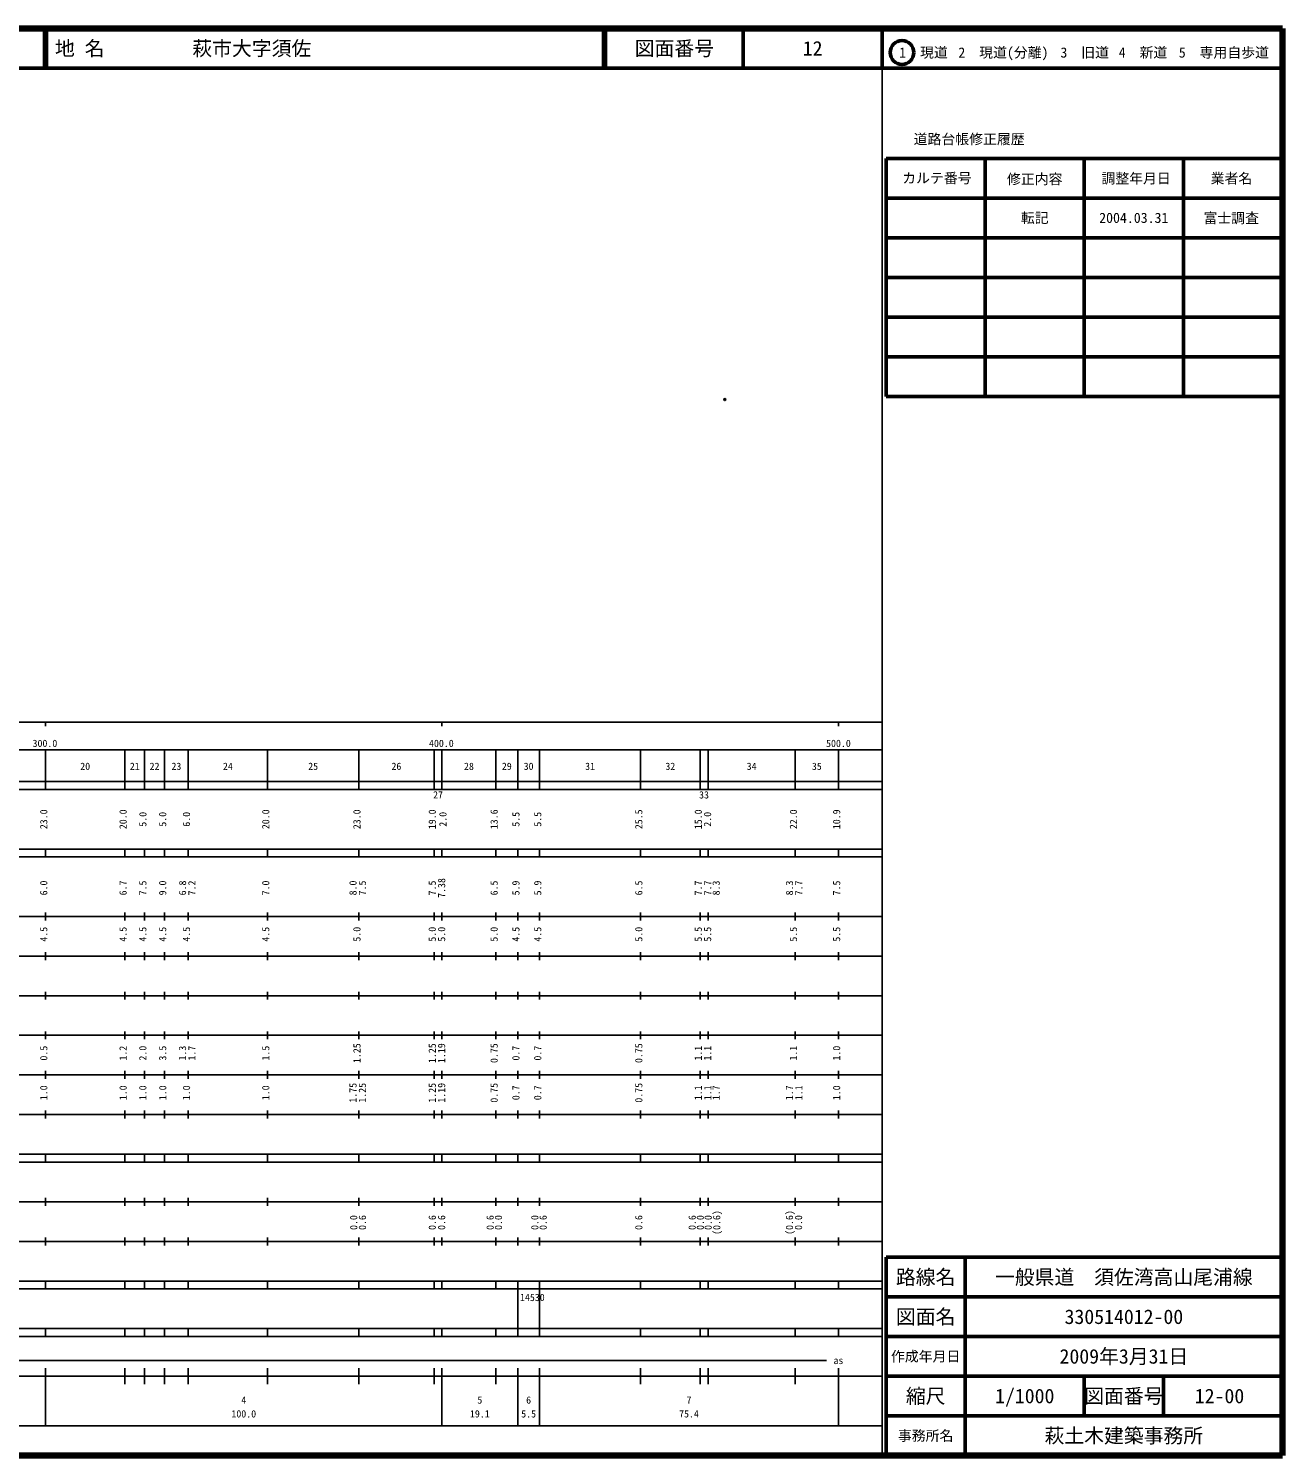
# Model space of a CAD drawing. Units: millimetres on the paper. Extents: x 40 to 680, y 20 to 380.
# Drawn here: x 363.7 to 680, y 20 to 380 of the extents above; entities that cross this region are included whole.
import ezdxf
from ezdxf.enums import TextEntityAlignment as Align

# ---------------------------------------------------------------- set-up
doc = ezdxf.new("R2010")
doc.units = ezdxf.units.MM
doc.header["$PDMODE"] = 32
doc.header["$PDSIZE"] = 0.5
doc.layers.add('M-OTRS', color=6, linetype='Continuous')
doc.layers.add('M-TTL-TXT', color=7, linetype='Continuous')
for name, color, linetype, lineweight in [('M-TTL', 2, 'Continuous', 140), ('M-TTL-BAND', 7, 'Continuous', 25), ('M-TTL-FRAM', 2, 'Continuous', 50), ('M-TTL-LINE', 7, 'Continuous', 50)]:
    doc.layers.add(name, color=color, linetype=linetype, lineweight=lineweight)
doc.styles.add('ＭＳ ゴシック', font='')
doc.styles.get('ＭＳ ゴシック').set_extended_font_data('MS Gothic')

msp = doc.modelspace()

# ---------------------------------------------------------------- linework, layer by layer
at = {"layer": 'M-OTRS'}
msp.add_point((539.329, 286.39), dxfattribs=at)
at = {"layer": 'M-TTL'}
for p, q in [((680, 380), (40, 380)), ((680, 20), (680, 380)), ((40, 20), (680, 20))]:
    msp.add_line(p, q, dxfattribs=at)
at = {"layer": 'M-TTL-BAND'}
for p, q in [((579, 20), (579, 370)), ((40, 205), (579, 205)), ((368, 205), (368, 204)), ((468, 205), (468, 204)), ((568, 205), (568, 204)), ((68, 198), (579, 198)), ((368, 188), (368, 198)), ((388, 188), (388, 198)), ((393, 188), (393, 198)), ((398, 188), (398, 198)), ((404, 188), (404, 198)), ((424, 188), (424, 198)), ((447, 188), (447, 198)), ((466, 188), (466, 198)), ((468, 188), (468, 198)), ((481.6, 188), (481.6, 198)), ((487.1, 188), (487.1, 198)), ((492.6, 188), (492.6, 198)), ((518.1, 188), (518.1, 198)), ((533.1, 188), (533.1, 198)), ((535.1, 188), (535.1, 198)), ((557.1, 188), (557.1, 198)), ((568, 188), (568, 198)), ((40, 190), (579, 190)), ((40, 188), (579, 188)), ((40, 173), (579, 173)), ((368, 171), (368, 173)), ((388, 171), (388, 173)), ((393, 171), (393, 173)), ((398, 171), (398, 173)), ((404, 171), (404, 173)), ((424, 171), (424, 173)), ((447, 171), (447, 173)), ((466, 171), (466, 173)), ((468, 171), (468, 173)), ((481.6, 171), (481.6, 173)), ((487.1, 171), (487.1, 173)), ((492.6, 171), (492.6, 173)), ((518.1, 171), (518.1, 173)), ((533.1, 171), (533.1, 173)), ((535.1, 171), (535.1, 173)), ((557.1, 171), (557.1, 173)), ((568, 171), (568, 173)), ((40, 171), (579, 171)), ((40, 156), (579, 156)), ((368, 155), (368, 157)), ((388, 155), (388, 157)), ((393, 155), (393, 157)), ((398, 155), (398, 157)), ((404, 155), (404, 157)), ((424, 155), (424, 157)), ((447, 155), (447, 157)), ((466, 155), (466, 157)), ((468, 155), (468, 157)), ((481.6, 155), (481.6, 157)), ((487.1, 155), (487.1, 157)), ((492.6, 155), (492.6, 157)), ((518.1, 155), (518.1, 157)), ((533.1, 155), (533.1, 157)), ((535.1, 155), (535.1, 157)), ((557.1, 155), (557.1, 157)), ((568, 155), (568, 157)), ((46, 146), (579, 146)), ((368, 145), (368, 147)), ((388, 145), (388, 147)), ((393, 145), (393, 147)), ((398, 145), (398, 147)), ((404, 145), (404, 147)), ((424, 145), (424, 147)), ((447, 145), (447, 147)), ((466, 145), (466, 147)), ((468, 145), (468, 147)), ((481.6, 145), (481.6, 147)), ((487.1, 145), (487.1, 147)), ((492.6, 145), (492.6, 147)), ((518.1, 145), (518.1, 147)), ((533.1, 145), (533.1, 147)), ((535.1, 145), (535.1, 147)), ((557.1, 145), (557.1, 147)), ((568, 145), (568, 147)), ((368, 135), (368, 137)), ((388, 135), (388, 137)), ((393, 135), (393, 137)), ((398, 135), (398, 137)), ((404, 135), (404, 137)), ((424, 135), (424, 137)), ((447, 135), (447, 137)), ((466, 135), (466, 137)), ((468, 135), (468, 137)), ((481.6, 135), (481.6, 137)), ((487.1, 135), (487.1, 137)), ((492.6, 135), (492.6, 137)), ((518.1, 135), (518.1, 137)), ((533.1, 135), (533.1, 137)), ((535.1, 135), (535.1, 137)), ((557.1, 135), (557.1, 137)), ((568, 135), (568, 137)), ((52, 136), (579, 136)), ((46, 126), (579, 126)), ((368, 125), (368, 127)), ((388, 125), (388, 127)), ((393, 125), (393, 127)), ((398, 125), (398, 127)), ((404, 125), (404, 127)), ((424, 125), (424, 127)), ((447, 125), (447, 127)), ((466, 125), (466, 127)), ((468, 125), (468, 127)), ((481.6, 125), (481.6, 127)), ((487.1, 125), (487.1, 127)), ((492.6, 125), (492.6, 127)), ((518.1, 125), (518.1, 127)), ((533.1, 125), (533.1, 127)), ((535.1, 125), (535.1, 127)), ((557.1, 125), (557.1, 127)), ((568, 125), (568, 127)), ((52, 116), (579, 116)), ((368, 115), (368, 117)), ((388, 115), (388, 117)), ((393, 115), (393, 117)), ((398, 115), (398, 117)), ((404, 115), (404, 117)), ((424, 115), (424, 117)), ((447, 115), (447, 117)), ((466, 115), (466, 117)), ((468, 115), (468, 117)), ((481.6, 115), (481.6, 117)), ((487.1, 115), (487.1, 117)), ((492.6, 115), (492.6, 117)), ((518.1, 115), (518.1, 117)), ((533.1, 115), (533.1, 117)), ((535.1, 115), (535.1, 117)), ((557.1, 115), (557.1, 117)), ((568, 115), (568, 117)), ((46, 106), (579, 106)), ((368, 105), (368, 107)), ((388, 105), (388, 107)), ((393, 105), (393, 107)), ((398, 105), (398, 107)), ((404, 105), (404, 107)), ((424, 105), (424, 107)), ((447, 105), (447, 107)), ((466, 105), (466, 107)), ((468, 105), (468, 107)), ((481.6, 105), (481.6, 107)), ((487.1, 105), (487.1, 107)), ((492.6, 105), (492.6, 107)), ((518.1, 105), (518.1, 107)), ((533.1, 105), (533.1, 107)), ((535.1, 105), (535.1, 107)), ((557.1, 105), (557.1, 107)), ((568, 105), (568, 107)), ((40, 96), (579, 96)), ((40, 94), (579, 94)), ((368, 94), (368, 96)), ((388, 94), (388, 96)), ((393, 94), (393, 96)), ((398, 94), (398, 96)), ((404, 94), (404, 96)), ((424, 94), (424, 96)), ((447, 94), (447, 96)), ((466, 94), (466, 96)), ((468, 94), (468, 96)), ((481.6, 94), (481.6, 96)), ((487.1, 94), (487.1, 96)), ((492.6, 94), (492.6, 96)), ((518.1, 94), (518.1, 96)), ((533.1, 94), (533.1, 96)), ((535.1, 94), (535.1, 96)), ((557.1, 94), (557.1, 96)), ((568, 94), (568, 96)), ((49, 84), (579, 84)), ((368, 83), (368, 85)), ((388, 83), (388, 85)), ((393, 83), (393, 85)), ((398, 83), (398, 85)), ((404, 83), (404, 85)), ((424, 83), (424, 85)), ((447, 83), (447, 85)), ((466, 83), (466, 85)), ((468, 83), (468, 85)), ((481.6, 83), (481.6, 85)), ((487.1, 83), (487.1, 85)), ((492.6, 83), (492.6, 85)), ((518.1, 83), (518.1, 85)), ((533.1, 83), (533.1, 85)), ((535.1, 83), (535.1, 85)), ((557.1, 83), (557.1, 85)), ((568, 83), (568, 85)), ((40, 74), (579, 74)), ((368, 73), (368, 75)), ((388, 73), (388, 75)), ((393, 73), (393, 75)), ((398, 73), (398, 75)), ((404, 73), (404, 75)), ((424, 73), (424, 75)), ((447, 73), (447, 75)), ((466, 73), (466, 75)), ((468, 73), (468, 75)), ((481.6, 73), (481.6, 75)), ((487.1, 73), (487.1, 75)), ((492.6, 73), (492.6, 75)), ((518.1, 73), (518.1, 75)), ((533.1, 73), (533.1, 75)), ((535.1, 73), (535.1, 75)), ((557.1, 73), (557.1, 75)), ((568, 73), (568, 75)), ((40, 64), (579, 64)), ((40, 62), (579, 62)), ((368, 62), (368, 64)), ((388, 62), (388, 64)), ((393, 62), (393, 64)), ((398, 62), (398, 64)), ((404, 62), (404, 64)), ((424, 62), (424, 64)), ((447, 62), (447, 64)), ((466, 62), (466, 64)), ((468, 62), (468, 64)), ((481.6, 62), (481.6, 64)), ((487.1, 62), (487.1, 64)), ((487.1, 52), (487.1, 62)), ((492.6, 62), (492.6, 64)), ((492.6, 52), (492.6, 62)), ((518.1, 62), (518.1, 64)), ((533.1, 62), (533.1, 64)), ((535.1, 62), (535.1, 64)), ((557.1, 62), (557.1, 64)), ((568, 62), (568, 64)), ((40, 52), (579, 52)), ((368, 50), (368, 52)), ((388, 50), (388, 52)), ((393, 50), (393, 52)), ((398, 50), (398, 52)), ((404, 50), (404, 52)), ((424, 50), (424, 52)), ((447, 50), (447, 52)), ((466, 50), (466, 52)), ((468, 50), (468, 52)), ((481.6, 50), (481.6, 52)), ((487.1, 50), (487.1, 52)), ((492.6, 50), (492.6, 52)), ((518.1, 50), (518.1, 52)), ((533.1, 50), (533.1, 52)), ((535.1, 50), (535.1, 52)), ((557.1, 50), (557.1, 52)), ((568, 50), (568, 52)), ((40, 50), (579, 50)), ((71, 44), (565, 44)), ((40, 40), (579, 40)), ((368, 27.5), (368, 42)), ((388, 38), (388, 42)), ((393, 38), (393, 42)), ((398, 38), (398, 42)), ((404, 38), (404, 42)), ((424, 38), (424, 42)), ((447, 38), (447, 42)), ((466, 38), (466, 42)), ((468, 27.5), (468, 42)), ((481.6, 38), (481.6, 42)), ((487.1, 27.5), (487.1, 42)), ((492.6, 27.5), (492.6, 42)), ((518.1, 38), (518.1, 42)), ((533.1, 38), (533.1, 42)), ((535.1, 38), (535.1, 42)), ((557.1, 38), (557.1, 42)), ((568, 27.5), (568, 42)), ((68, 27.5), (579, 27.5))]:
    msp.add_line(p, q, dxfattribs=at)
at = {"layer": 'M-TTL-FRAM'}
for p, q in [((580, 347.197), (580, 287.197)), ((580, 347.197), (680, 347.197)), ((580, 287.197), (680, 287.197)), ((680, 70), (580, 70)), ((580, 70), (580, 20))]:
    msp.add_line(p, q, dxfattribs=at)
at = {"layer": 'M-TTL-LINE'}
for p, q in [((367.75, 380), (367.75, 370)), ((368.25, 380), (368.25, 370)), ((508.747, 380), (508.747, 370)), ((509.247, 380), (509.247, 370)), ((543.997, 380), (543.997, 370)), ((579, 380), (579, 370)), ((40, 370), (680, 370)), ((605, 347.197), (605, 287.197)), ((630, 347.197), (630, 287.197)), ((655, 347.197), (655, 287.197)), ((580, 337.197), (680, 337.197)), ((580, 327.197), (680, 327.197)), ((580, 317.197), (680, 317.197)), ((580, 307.197), (680, 307.197)), ((580, 297.197), (680, 297.197)), ((600, 70), (600, 20)), ((680, 60), (580, 60)), ((680, 50), (580, 50)), ((680, 40), (580, 40)), ((630, 40), (630, 30)), ((650, 40), (650, 30)), ((680, 30), (580, 30))]:
    msp.add_line(p, q, dxfattribs=at)
msp.add_circle((584.031, 373.958), 3, dxfattribs=at)

# ---------------------------------------------------------------- texts
at = {"layer": 'M-TTL-BAND', "style": 'ＭＳ ゴシック'}
for s, p in [('300.0', (367.844, 198.195)), ('400.0', (467.844, 198.195)), ('500.0', (568, 198.195)), ('20', (378, 192.405)), ('21', (390.5, 192.405)), ('22', (395.5, 192.405)), ('23', (401, 192.405)), ('24', (414, 192.405)), ('25', (435.5, 192.405)), ('26', (456.5, 192.405)), ('28', (474.8, 192.405)), ('29', (484.35, 192.405)), ('30', (489.85, 192.405)), ('31', (505.35, 192.405)), ('32', (525.6, 192.405)), ('34', (546.1, 192.405)), ('35', (562.55, 192.405)), ('27', (467, 185.196)), ('33', (534.1, 185.196)), ('as', (568, 42.5)), ('4', (418, 32.523)), ('5', (477.55, 32.523)), ('6', (489.85, 32.523)), ('7', (530.3, 32.523)), ('100.0', (418, 29.033)), ('19.1', (477.55, 29.033)), ('5.5', (489.85, 29.033)), ('75.4', (530.3, 29.033))]:
    msp.add_text(s, height=1.833, dxfattribs=at).set_placement(p, align=Align.BOTTOM_CENTER)
for s, p in [('23.0', (369, 180.5)), ('20.0', (389, 180.5)), ('5.0', (394, 180.5)), ('5.0', (399, 180.5)), ('6.0', (405, 180.5)), ('20.0', (425, 180.5)), ('23.0', (448, 180.5)), ('19.0', (467, 180.5)), ('2.0', (469.692, 180.5)), ('13.6', (482.6, 180.5)), ('5.5', (488.1, 180.5)), ('5.5', (493.6, 180.5)), ('25.5', (519.1, 180.5)), ('15.0', (534.1, 180.5)), ('2.0', (536.435, 180.5)), ('22.0', (558.1, 180.5)), ('10.9', (569, 180.5)), ('6.0', (369, 163.174)), ('6.7', (389, 163.174)), ('7.5', (394, 163.174)), ('9.0', (399, 163.174)), ('6.8', (404, 163.174)), ('7.2', (406.37, 163.174)), ('7.0', (425, 163.174)), ('8.0', (447, 163.174)), ('7.5', (449.37, 163.174)), ('7.5', (467, 163.174)), ('7.38', (469.357, 163.174)), ('6.5', (482.6, 163.174)), ('5.9', (488.1, 163.174)), ('5.9', (493.6, 163.174)), ('6.5', (519.1, 163.174)), ('7.7', (534.1, 163.174)), ('7.7', (536.49, 163.174)), ('8.3', (538.61, 163.174)), ('8.3', (557.1, 163.174)), ('7.7', (559.47, 163.174)), ('7.5', (569, 163.174)), ('4.5', (369, 151.5)), ('4.5', (389, 151.5)), ('4.5', (394, 151.5)), ('4.5', (399, 151.5)), ('4.5', (405, 151.5)), ('4.5', (425, 151.5)), ('5.0', (448, 151.5)), ('5.0', (467, 151.5)), ('5.0', (469.357, 151.5)), ('5.0', (482.6, 151.5)), ('4.5', (488.1, 151.5)), ('4.5', (493.6, 151.5)), ('5.0', (519.1, 151.5)), ('5.5', (534.1, 151.5)), ('5.5', (536.457, 151.5)), ('5.5', (558.1, 151.5)), ('5.5', (569, 151.5)), ('0.5', (369, 121.5)), ('1.2', (389, 121.5)), ('2.0', (394, 121.5)), ('3.5', (399, 121.5)), ('1.3', (404, 121.5)), ('1.7', (406.37, 121.5)), ('1.5', (425, 121.5)), ('1.25', (448, 121.5)), ('1.25', (467, 121.5)), ('1.19', (469.357, 121.5)), ('0.75', (482.6, 121.5)), ('0.7', (488.1, 121.5)), ('0.7', (493.6, 121.5)), ('0.75', (519.1, 121.5)), ('1.1', (534.1, 121.5)), ('1.1', (536.457, 121.5)), ('1.1', (558.1, 121.5)), ('1.0', (569, 121.5)), ('1.0', (369, 111.5)), ('1.0', (389, 111.5)), ('1.0', (394, 111.5)), ('1.0', (399, 111.5)), ('1.0', (405, 111.5)), ('1.0', (425, 111.5)), ('1.75', (447, 111.5)), ('1.25', (449.37, 111.5)), ('1.25', (467, 111.5)), ('1.19', (469.357, 111.5)), ('0.75', (482.6, 111.5)), ('0.7', (488.1, 111.5)), ('0.7', (493.6, 111.5)), ('0.75', (519.1, 111.5)), ('1.1', (534.1, 111.5)), ('1.1', (536.49, 111.5)), ('1.7', (538.61, 111.5)), ('1.7', (557.1, 111.5)), ('1.1', (559.47, 111.5)), ('1.0', (569, 111.5)), ('0.0', (447.175, 78.764)), ('0.6', (449.37, 78.764)), ('0.6', (467, 78.764)), ('0.6', (469.357, 78.764)), ('0.6', (481.6, 78.764)), ('0.0', (483.692, 78.764)), ('0.0', (492.87, 78.764)), ('0.6', (494.97, 78.764)), ('0.6', (519.1, 78.764)), ('0.6', (532.564, 78.764)), ('0.0', (534.608, 78.764)), ('0.0', (536.601, 78.764)), ('(0.6)', (538.75, 78.764)), ('(0.6)', (557.1, 78.764)), ('0.0', (559.392, 78.764))]:
    msp.add_text(s, height=1.833, rotation=90, dxfattribs=at).set_placement(p, align=Align.BOTTOM_CENTER)
msp.add_text('14530', height=1.833, dxfattribs=at).set_placement((487.675, 58.405), align=Align.BOTTOM_LEFT)
at = {"layer": 'M-TTL-TXT', "style": 'ＭＳ ゴシック'}
for s, p in [('地 名', (370.38, 375)), ('萩市大字須佐', (405.024, 375))]:
    msp.add_text(s, height=3.666, dxfattribs=at).set_placement(p, align=Align.MIDDLE_LEFT)
for s, height, p in [('図面番号', 3.666, (526.622, 375)), ('12', 3.666, (561.497, 375)), ('1\u3000現道', 2.566, (589.448, 373.958)), ('2\u3000現道(分離)', 2.566, (609.619, 373.958)), ('3\u3000旧道', 2.566, (630.121, 373.958)), ('4\u3000新道', 2.566, (644.824, 373.958)), ('5\u3000専用自歩道', 2.566, (665.228, 373.958)), ('道路台帳修正履歴', 2.566, (600.968, 352.113)), ('カルテ番号', 2.566, (592.839, 342.277)), ('修正内容', 2.566, (617.509, 342.023)), ('調整年月日', 2.566, (643.089, 342.197)), ('業者名', 2.566, (667.134, 342.197)), ('転記', 2.566, (617.5, 332.245)), ('2004.03.31', 2.566, (642.5, 332.245)), ('富士調査', 2.566, (667.077, 332.189)), ('路線名', 3.666, (590, 65)), ('路線名', 3.666, (590, 65)), ('一般県道\u3000須佐湾高山尾浦線', 3.666, (640, 65)), ('図面名', 3.666, (590, 55)), ('図面名', 3.666, (590, 55)), ('330514012-00', 3.666, (640, 55)), ('2009年3月31日', 3.666, (640, 45)), ('作成年月日', 2.566, (590, 45)), ('作成年月日', 2.566, (590, 45)), ('縮尺', 3.666, (590, 35)), ('縮尺', 3.666, (590, 35)), ('1/1000', 3.666, (615, 35)), ('図面番号', 3.666, (640, 35)), ('図面番号', 3.666, (640, 35)), ('12-00', 3.666, (664.125, 35)), ('事務所名', 2.566, (590, 25)), ('事務所名', 2.566, (590, 25)), ('萩土木建築事務所', 3.666, (640, 25))]:
    msp.add_text(s, height=height, dxfattribs=at).set_placement(p, align=Align.MIDDLE_CENTER)

doc.saveas('drawing.dxf')
